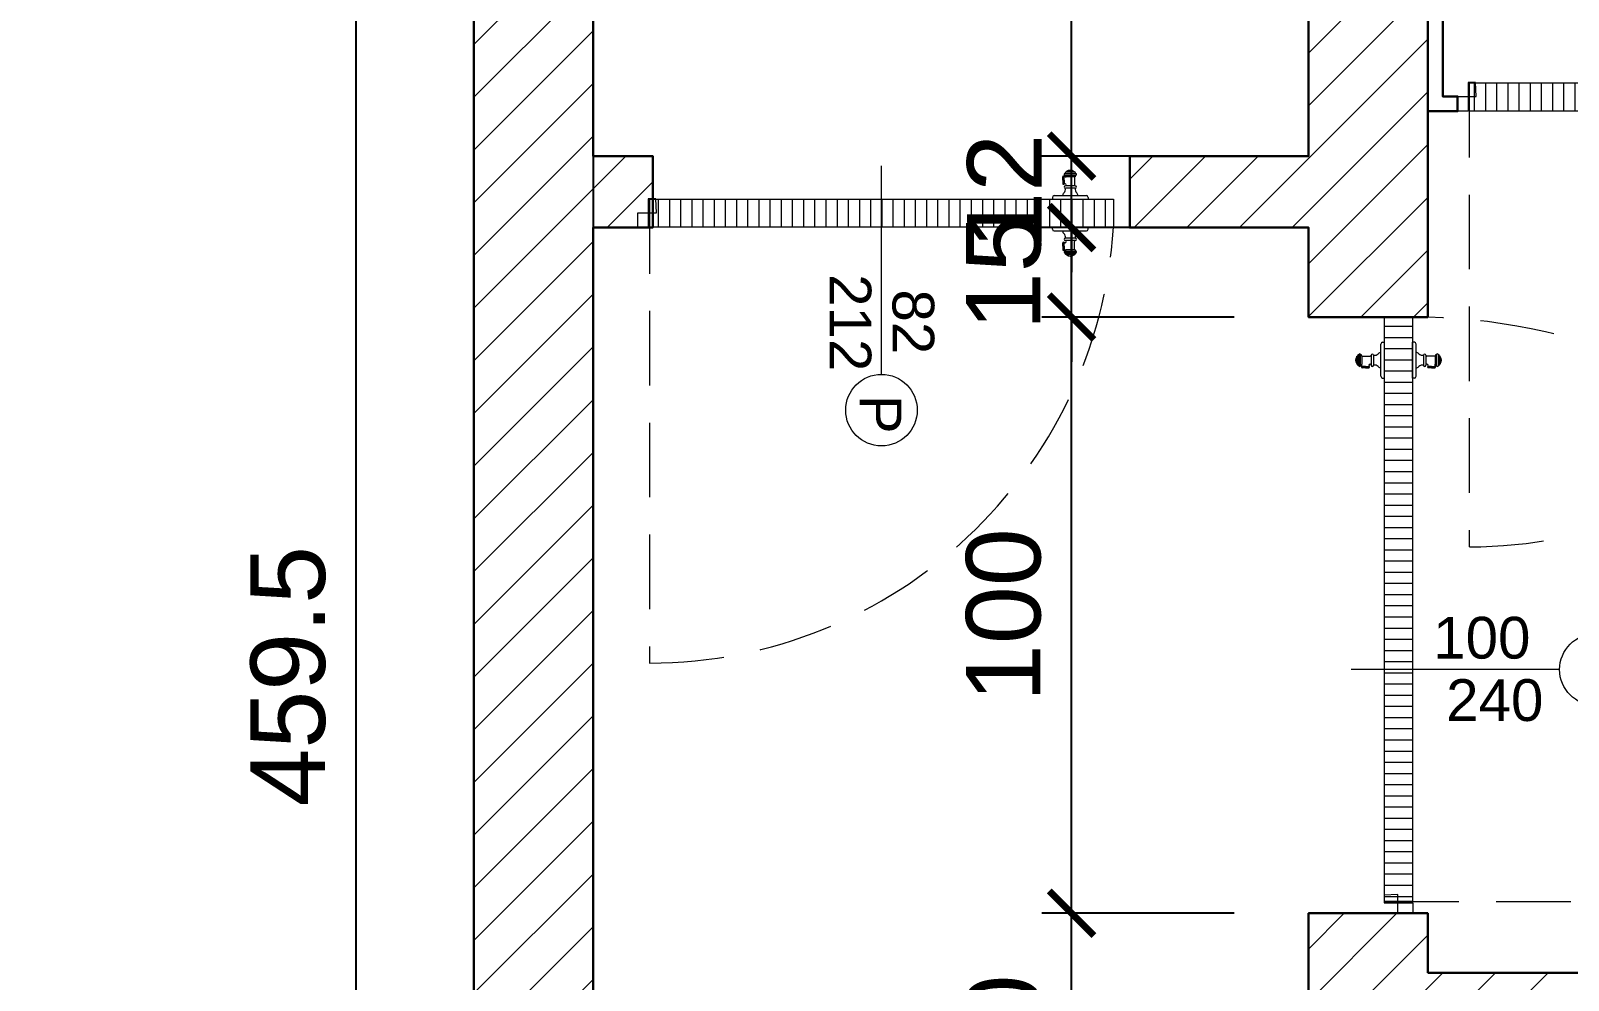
# Model space of a CAD drawing. Header units: centimetres. Extents: x 66524 to 72777, y -55096 to -48161.
# Drawn here: x 69280 to 69537.9, y -52363.1 to -52203.8 of the extents above; entities that cross this region are included whole.
import ezdxf

# ---------------------------------------------------------------- set-up
doc = ezdxf.new("R2010")
doc.units = ezdxf.units.CM
doc.header["$LTSCALE"] = 50
doc.header["$MEASUREMENT"] = 0
doc.linetypes.add('CACHE', pattern=[0.375, 0.25, -0.125])
doc.layers.get('0').update_dxf_attribs({"color": 8})
doc.layers.add('COTE 50ème', color=1, linetype='Continuous')
doc.layers.add('EMPRISE BATIMENT', color=253, linetype='CACHE')
for name, color, linetype, lineweight in [('door', 44, 'Continuous', 5), ('ISOLATION', 252, 'Continuous', 0), ('MACONNERIE COUPE', 7, 'Continuous', 30), ('MACONNERIE HACHURE', 253, 'Continuous', 13)]:
    doc.layers.add(name, color=color, linetype=linetype, lineweight=lineweight)
doc.layers.add('FMULT', color=150, linetype='Continuous', plot=False)
doc.styles.add('GENERATED_STYLE_1', font='arial.ttf')
doc.styles.add('RS_TXT_50', font='arial.ttf', dxfattribs={"height": 12.5})
doc.dimstyles.new('RS_50CM_LINEAIRE', dxfattribs={"dimscale": 5, "dimtxt": 12.5, "dimasz": 1.5, "dimexe": 1, "dimexo": 2.5, "dimgap": 1, "dimtad": 1, "dimdec": 1, "dimrnd": 0.5, "dimdsep": 46, "dimtxsty": 'RS_TXT_50', "dimblk1": 'ARCHTICK', "dimblk2": 'ARCHTICK', "dimsah": 1, "dimcen": 2.5, "dimdle": 1, "dimclrt": 4, "dimadec": 0, "dimazin": 2, "dimtfac": 1, "dimtdec": 1, "dimtix": 1, "dimtmove": 2, "dimatfit": 3, "dimfxl": 1, "dimtolj": 1, "dimtzin": 0, "dimarcsym": 0})

# ---------------------------------------------------------------- blocks, each defined once
blk = doc.blocks.new('A$Cb7d20847')
at = {"layer": 'door'}
h = blk.add_hatch(dxfattribs=at)
h.set_pattern_fill('ANSI31', color=256, scale=15, angle=765)
h.set_pattern_definition([(90, (-137884.7133, -47125.4152), (-1.875, 3e-15), [])])
h.paths.add_polyline_path([(1.97, 4.77), (79.78, 4.77), (79.78, 0.05), (1.97, 0.05)])
for p, q in [((40.87, -24.61), (40.87, 10.35)), ((71.27, 7.95), (71.27, 8.52)), ((71.27, 7.95), (71.27, 7.38)), ((71.49, 7.95), (71.49, 8.52)), ((71.49, 7.95), (71.49, 7.38)), ((73.47, 9.04), (71.61, 9.04)), ((71.61, 8.79), (73.47, 8.79)), ((71.67, 8.54), (71.86, 8.54)), ((71.86, 9.41), (71.86, 9.29)), ((71.99, 9.41), (71.86, 9.41)), ((73.22, 9.29), (71.86, 9.29)), ((73.22, 8.54), (71.86, 8.54)), ((73.1, 9.41), (71.99, 9.41)), ((73.1, 9.41), (73.22, 9.41)), ((73.22, 9.41), (73.22, 9.29)), ((73.22, 8.54), (73.22, 7.17)), ((69.84, 5.37), (75.24, 5.37)), ((71.67, 7.36), (71.68, 7.36)), ((73.38, 7), (71.71, 7)), ((73.38, 6.6), (71.71, 6.6)), ((71.86, 7.18), (71.86, 7.17)), ((69.54, 5.07), (69.54, 4.77)), ((69.54, 4.77), (75.54, 4.77)), ((75.54, 5.07), (75.54, 4.77)), ((69.54, -0.25), (69.54, 0.05)), ((69.54, 0.05), (75.54, 0.05)), ((75.54, -0.25), (75.54, 0.05)), ((69.84, -0.55), (75.24, -0.55)), ((71.27, -3.13), (71.27, -2.56)), ((71.49, -3.13), (71.49, -2.56)), ((71.67, -2.54), (71.68, -2.54)), ((73.38, -1.78), (71.71, -1.78)), ((73.38, -2.18), (71.71, -2.18)), ((71.86, -2.36), (71.86, -2.35)), ((73.22, -3.72), (73.22, -2.35)), ((71.27, -3.13), (71.27, -3.7)), ((71.49, -3.13), (71.49, -3.7)), ((71.61, -3.97), (73.47, -3.97)), ((73.47, -4.22), (71.61, -4.22)), ((71.67, -3.72), (71.86, -3.72)), ((73.22, -3.72), (71.86, -3.72)), ((73.22, -4.47), (71.86, -4.47)), ((71.86, -4.59), (71.86, -4.47)), ((71.99, -4.59), (71.86, -4.59)), ((73.1, -4.59), (71.99, -4.59)), ((73.1, -4.59), (73.22, -4.59)), ((73.22, -4.59), (73.22, -4.47))]:
    blk.add_line(p, q, dxfattribs=at)
at = {"layer": 'door', "linetype": 'CACHE'}
blk.add_line((1.97, 4.77), (1.97, -73.04), dxfattribs=at)
at = {"layer": 'door'}
for points in [[(0, 2.5), (3.14, 2.5), (3.02, 4.82), (1.76, 4.82), (1.76, 0), (0, 0), (0, 2.5)], [(1.97, 4.77), (79.78, 4.77), (79.78, 0.05), (1.97, 0.05), (1.97, 4.77)]]:
    blk.add_lwpolyline(points, dxfattribs=at)
blk.add_circle((40.87, -30.61), 6, dxfattribs=at)
for centre, radius, start, end in [((71.38, 8.52), 0.11, 0.0106, 179.9894), ((71.61, 8.91), 0.125, 90, 270), ((71.54, 8.52), 0.0561, 52.0366, 176.2903), ((71.68, 8.75), 0.215, 242.3858, 267.2971), ((71.86, 9.04), 0.251, 90.115, 179.885), ((71.86, 8.79), 0.251, 180.115, 269.885), ((72.54, 8.67), 0.929, 53.4104, 126.5896), ((73.22, 9.04), 0.251, 0.115, 89.885), ((73.22, 8.79), 0.251, 270.115, 359.885), ((73.47, 8.91), 0.125, 270, 90), ((69.84, 5.07), 0.3, 90, 180), ((71.86, 5.37), 0.6, 130.5908, 180), ((71.38, 7.38), 0.11, 180.0106, 359.9894), ((70.88, 6.42), 0.841, 314.3689, 12.0705), ((71.54, 7.38), 0.0561, 183.7097, 307.9634), ((71.71, 6.8), 0.2, 90, 270), ((71.68, 7.15), 0.215, 92.7029, 117.6142), ((71.67, 7.17), 0.191, 1.8485, 91.2574), ((71.69, 7.17), 0.171, 275.059, 359.7825), ((73.39, 7.17), 0.171, 180.2175, 264.941), ((74.2, 6.42), 0.841, 167.9295, 225.6311), ((73.38, 6.8), 0.2, 270, 90), ((73.22, 5.37), 0.6, 0, 49.4092), ((75.24, 5.07), 0.3, 0, 90), ((69.84, -0.25), 0.3, 180, 270), ((71.86, -0.55), 0.6, 180, 229.4092), ((71.38, -2.56), 0.11, 0.0106, 179.9894), ((70.88, -1.6), 0.841, 347.9295, 45.6311), ((71.54, -2.56), 0.0561, 52.0366, 176.2903), ((71.71, -1.98), 0.2, 90, 270), ((71.68, -2.33), 0.215, 242.3858, 267.2971), ((71.67, -2.35), 0.191, 268.7426, 358.1515), ((71.69, -2.35), 0.171, 0.2175, 84.941), ((73.39, -2.35), 0.171, 95.059, 179.7825), ((74.2, -1.6), 0.841, 134.3689, 192.0705), ((73.38, -1.98), 0.2, 270, 90), ((73.22, -0.55), 0.6, 310.5908, 0), ((75.24, -0.25), 0.3, 270, 0), ((71.38, -3.7), 0.11, 180.0106, 359.9894), ((71.54, -3.7), 0.0561, 183.7097, 307.9634), ((71.61, -4.09), 0.125, 90, 270), ((71.68, -3.93), 0.215, 92.7029, 117.6142), ((71.86, -3.97), 0.251, 90.115, 179.885), ((71.86, -4.22), 0.251, 180.115, 269.885), ((72.54, -3.85), 0.929, 233.4104, 306.5896), ((73.22, -3.97), 0.251, 0.115, 89.885), ((73.22, -4.22), 0.251, 270.115, 359.885), ((73.47, -4.09), 0.125, 270, 90)]:
    blk.add_arc(centre, radius, start, end, dxfattribs=at)
at = {"layer": 'door', "linetype": 'CACHE'}
blk.add_arc((1.87, 5.03), 78.07, 270.0766, 356.3447, dxfattribs=at)
at = {"layer": 'door', "char_height": 7, "rotation": 270, "style": 'GENERATED_STYLE_1'}
for s, insert, attachment_point in [('\\A1;\\pt0;212', (32.16, -7.8), 7), ('\\A1;\\pt0;82', (42.62, -10.37), 7), ('\\A1;\\pt0;P', (44.21, -28.04), 1)]:
    blk.add_mtext(s, dxfattribs=dict(at, insert=insert, attachment_point=attachment_point))
blk = doc.blocks.new('_ArchTick')
at = {"color": 0, "linetype": 'ByBlock', "const_width": 0.15}
blk.add_lwpolyline([(-0.5, -0.5), (0.5, 0.5)], dxfattribs=at)
blk = doc.blocks.new('*D1396')
at = {"layer": 'COTE 50ème', "color": 0, "lineweight": -2, "ltscale": 0.5, "transparency": 16777216}
for p, q in [((69454.58, -52396.86), (69454.58, -52346.86)), ((69481.82, -52351.86), (69449.58, -52351.86)), ((69481.82, -52391.86), (69449.58, -52391.86))]:
    blk.add_line(p, q, dxfattribs=at)
at = {"layer": 'Defpoints', "color": 0, "ltscale": 0.5, "transparency": 16777216}
for p in [(69454.58, -52351.86), (69494.32, -52351.86), (69494.32, -52391.86)]:
    blk.add_point(p, dxfattribs=at)
at = {"layer": 'COTE 50ème', "color": 0, "lineweight": -2, "ltscale": 0.5, "transparency": 16777216, "xscale": 7.5, "yscale": 7.5, "zscale": 7.5}
for p, rotation in [((69454.58, -52351.86), 90), ((69454.58, -52391.86), 270)]:
    blk.add_blockref('_ArchTick', p, dxfattribs=dict(at, rotation=rotation))
at = {"layer": 'COTE 50ème', "color": 4, "ltscale": 0.5, "transparency": 16777216, "insert": (69443.2, -52371.86), "char_height": 12.5, "attachment_point": 5, "rotation": 90, "style": 'RS_TXT_50'}
blk.add_mtext('\\A1;40', dxfattribs=at)
blk = doc.blocks.new('*D1397')
at = {"layer": 'COTE 50ème', "color": 0, "lineweight": -2, "ltscale": 0.5, "transparency": 16777216}
for p, q in [((69454.58, -52356.86), (69454.58, -52246.86)), ((69481.82, -52251.86), (69449.58, -52251.86)), ((69481.82, -52351.86), (69449.58, -52351.86))]:
    blk.add_line(p, q, dxfattribs=at)
at = {"layer": 'Defpoints', "color": 0, "ltscale": 0.5, "transparency": 16777216}
for p in [(69454.58, -52251.86), (69494.32, -52251.86), (69494.32, -52351.86)]:
    blk.add_point(p, dxfattribs=at)
at = {"layer": 'COTE 50ème', "color": 0, "lineweight": -2, "ltscale": 0.5, "transparency": 16777216, "xscale": 7.5, "yscale": 7.5, "zscale": 7.5}
for p, rotation in [((69454.58, -52251.86), 90), ((69454.58, -52351.86), 270)]:
    blk.add_blockref('_ArchTick', p, dxfattribs=dict(at, rotation=rotation))
at = {"layer": 'COTE 50ème', "color": 4, "ltscale": 0.5, "transparency": 16777216, "insert": (69443.2, -52301.86), "char_height": 12.5, "attachment_point": 5, "rotation": 90, "style": 'RS_TXT_50'}
blk.add_mtext('\\A1;100', dxfattribs=at)
blk = doc.blocks.new('*D1398')
at = {"layer": 'COTE 50ème', "color": 0, "lineweight": -2, "ltscale": 0.5, "transparency": 16777216}
for p, q in [((69454.58, -52236.86), (69454.58, -52229.36)), ((69478.83, -52236.86), (69449.58, -52236.86)), ((69454.58, -52251.86), (69454.58, -52236.86)), ((69481.82, -52251.86), (69449.58, -52251.86)), ((69454.58, -52251.86), (69454.58, -52259.36))]:
    blk.add_line(p, q, dxfattribs=at)
at = {"layer": 'Defpoints', "color": 0, "ltscale": 0.5, "transparency": 16777216}
for p in [(69454.58, -52236.86), (69491.33, -52236.86), (69494.32, -52251.86)]:
    blk.add_point(p, dxfattribs=at)
at = {"layer": 'COTE 50ème', "color": 0, "lineweight": -2, "ltscale": 0.5, "transparency": 16777216, "xscale": 7.5, "yscale": 7.5, "zscale": 7.5}
for p, rotation in [((69454.58, -52236.86), 270), ((69454.58, -52251.86), 90)]:
    blk.add_blockref('_ArchTick', p, dxfattribs=dict(at, rotation=rotation))
at = {"layer": 'COTE 50ème', "color": 4, "ltscale": 0.5, "transparency": 16777216, "insert": (69443.2, -52244.36), "char_height": 12.5, "attachment_point": 5, "rotation": 90, "style": 'RS_TXT_50'}
blk.add_mtext('\\A1;15', dxfattribs=at)
blk = doc.blocks.new('*D1399')
at = {"layer": 'COTE 50ème', "color": 0, "lineweight": -2, "ltscale": 0.5, "transparency": 16777216}
for p, q in [((69454.58, -52224.86), (69454.58, -52217.36)), ((69478.83, -52224.86), (69449.58, -52224.86)), ((69454.58, -52236.86), (69454.58, -52224.86)), ((69478.83, -52236.86), (69449.58, -52236.86)), ((69454.58, -52236.86), (69454.58, -52244.36))]:
    blk.add_line(p, q, dxfattribs=at)
at = {"layer": 'Defpoints', "color": 0, "ltscale": 0.5, "transparency": 16777216}
for p in [(69454.58, -52224.86), (69491.33, -52224.86), (69491.33, -52236.86)]:
    blk.add_point(p, dxfattribs=at)
at = {"layer": 'COTE 50ème', "color": 0, "lineweight": -2, "ltscale": 0.5, "transparency": 16777216, "xscale": 7.5, "yscale": 7.5, "zscale": 7.5}
for p, rotation in [((69454.58, -52224.86), 270), ((69454.58, -52236.86), 90)]:
    blk.add_blockref('_ArchTick', p, dxfattribs=dict(at, rotation=rotation))
at = {"layer": 'COTE 50ème', "color": 4, "ltscale": 0.5, "transparency": 16777216, "insert": (69443.31, -52230.86), "char_height": 12.5, "attachment_point": 5, "rotation": 90, "style": 'RS_TXT_50'}
blk.add_mtext('\\A1;12', dxfattribs=at)
blk = doc.blocks.new('*D1400')
at = {"layer": 'COTE 50ème', "color": 0, "lineweight": -2, "ltscale": 0.5, "transparency": 16777216}
for p, q in [((69454.58, -52229.86), (69454.58, -52077.36)), ((69481.82, -52082.36), (69449.58, -52082.36)), ((69478.83, -52224.86), (69449.58, -52224.86))]:
    blk.add_line(p, q, dxfattribs=at)
at = {"layer": 'Defpoints', "color": 0, "ltscale": 0.5, "transparency": 16777216}
for p in [(69454.58, -52082.36), (69494.32, -52082.36), (69491.33, -52224.86)]:
    blk.add_point(p, dxfattribs=at)
at = {"layer": 'COTE 50ème', "color": 0, "lineweight": -2, "ltscale": 0.5, "transparency": 16777216, "xscale": 7.5, "yscale": 7.5, "zscale": 7.5}
for p, rotation in [((69454.58, -52082.36), 90), ((69454.58, -52224.86), 270)]:
    blk.add_blockref('_ArchTick', p, dxfattribs=dict(at, rotation=rotation))
at = {"layer": 'COTE 50ème', "color": 4, "ltscale": 0.5, "transparency": 16777216, "insert": (69443.2, -52153.61), "char_height": 12.5, "attachment_point": 5, "rotation": 90, "style": 'RS_TXT_50'}
blk.add_mtext('\\A1;142.5', dxfattribs=at)
blk = doc.blocks.new('*D1404')
at = {"layer": 'COTE 50ème', "color": 0, "lineweight": -2, "ltscale": 0.5, "transparency": 16777216}
for p, q in [((69334.58, -52546.86), (69334.58, -52077.36)), ((69330.71, -52082.36), (69329.58, -52082.36)), ((69327.74, -52541.86), (69329.58, -52541.86))]:
    blk.add_line(p, q, dxfattribs=at)
at = {"layer": 'Defpoints', "color": 0, "ltscale": 0.5, "transparency": 16777216}
for p in [(69334.58, -52082.36), (69343.21, -52082.36), (69340.24, -52541.86)]:
    blk.add_point(p, dxfattribs=at)
at = {"layer": 'COTE 50ème', "color": 0, "lineweight": -2, "ltscale": 0.5, "transparency": 16777216, "xscale": 7.5, "yscale": 7.5, "zscale": 7.5}
for p, rotation in [((69334.58, -52082.36), 90), ((69334.58, -52541.86), 270)]:
    blk.add_blockref('_ArchTick', p, dxfattribs=dict(at, rotation=rotation))
at = {"layer": 'COTE 50ème', "color": 4, "ltscale": 0.5, "transparency": 16777216, "insert": (69323.19, -52312.11), "char_height": 12.5, "attachment_point": 5, "rotation": 90, "style": 'RS_TXT_50'}
blk.add_mtext('\\A1;459.5', dxfattribs=at)

msp = doc.modelspace()

# ---------------------------------------------------------------- hatches: boundary and pattern name
at = {"layer": 'door'}
h = msp.add_hatch(dxfattribs=at)
h.set_pattern_fill('ANSI31', color=256, scale=15, angle=855)
h.set_pattern_definition([(180, (-18233.9303, -220232.7677), (-2e-15, -1.875), [])])
h.paths.add_polyline_path([(69507.05, -52349.89), (69507.05, -52251.86), (69511.77, -52251.86), (69511.77, -52349.89)])
at = {"layer": 'EMPRISE BATIMENT', "linetype": 'ByBlock', "lineweight": 15, "ltscale": 0.5, "true_color": 0x636466, "transparency": 33554641}
h = msp.add_hatch(dxfattribs=at)
h.set_pattern_fill('SQUARE', color=251, scale=200, angle=25.3848)
h.set_pattern_definition([(25.38482, (30089.383, 37005.56), (-10.7173944, 22.586223), [25, -25]), (115.38482, (30089.383, 37005.56), (-22.586223, -10.7173944), [25, -25])])
h.paths.add_polyline_path([(70053.07, -49822.36), (67553.07, -49822.36), (67553.07, -54217.36), (68333.07, -54217.36), (68333.07, -54272.36), (71288.07, -54272.36), (71288.07, -51907.36), (70673.07, -51907.36), (70673.07, -51610.36), (70053.07, -51610.36)])
h.paths.add_polyline_path([(69903.07, -51760.36), (70523.07, -51760.36), (70523.07, -52057.36), (71138.07, -52057.36), (71138.07, -54122.36), (68483.07, -54122.36), (68483.07, -54067.36), (67703.07, -54067.36), (67703.07, -49972.36), (69903.07, -49972.36)], flags=16)
at = {"layer": 'EMPRISE BATIMENT', "linetype": 'ByBlock', "lineweight": 15, "ltscale": 200, "true_color": 0x9898cc, "transparency": 33554559}
h = msp.add_hatch(dxfattribs=at)
h.set_pattern_fill('HT6006ET', color=253, scale=0.15, angle=25.3848, pattern_type=2)
h.set_pattern_definition([(25.38482, (30090.2, 37005.95), (-38.96845, 82.123506), [90, -0.9]), (25.38482, (30089.81, 37006.76), (-38.96845, 82.123506), [90, -0.9]), (115.38482, (30089.81, 37006.76), (-82.123506, -38.96845), [90, -0.9]), (115.38482, (30089, 37006.37), (-82.123506, -38.96845), [90, -0.9])])
edge = h.paths.add_edge_path()
edge.add_arc((71758.7, -53877.49), 150, -117.0196, 0, ccw=False)
edge.add_line((71690.55, -54011.12), (71519.93, -53924.11))
edge.add_arc((71588.07, -53790.48), 150, 180, 242.9804, ccw=False)
edge.add_line((71438.07, -53790.48), (71438.07, -52511.35))
edge.add_ellipse((71444.05, -52492.26), major_axis=(14.14, 14.14), ratio=1, start_angle=135, end_angle=207.5974, ccw=False)
edge.add_ellipse((71444.05, -52492.26), major_axis=(14.14, 14.14), ratio=1, start_angle=422.4026, end_angle=495, ccw=False)
edge.add_line((71438.07, -52473.18), (71438.07, -52174.31))
edge.add_arc((71588.07, -52174.31), 150, 122.8918, 180, ccw=False)
edge.add_line((71506.61, -52048.35), (71288.07, -52048.35))
edge.add_line((71288.07, -52048.35), (71288.07, -52698.95))
edge.add_line((71288.07, -52698.95), (71383.18, -52698.95))
edge.add_line((71383.18, -52698.95), (71383.18, -52718.95))
edge.add_line((71383.18, -52718.95), (71288.07, -52718.95))
edge.add_line((71288.07, -52718.95), (71288.07, -54272.36))
edge.add_line((71288.07, -54272.36), (71237.52, -54272.36))
edge.add_line((71237.52, -54272.36), (71237.02, -54402.86))
edge.add_line((71237.02, -54402.86), (70267.03, -54399.16))
edge.add_line((70267.03, -54399.16), (70267.51, -54272.36))
edge.add_line((70267.51, -54272.36), (68333.07, -54272.36))
edge.add_line((68333.07, -54272.36), (68333.07, -54217.36))
edge.add_line((68333.07, -54217.36), (67553.07, -54217.36))
edge.add_line((67553.07, -54217.36), (67553.07, -53934.13))
edge.add_line((67553.07, -53934.13), (67510.83, -53892.9))
edge.add_line((67510.83, -53892.9), (67438.99, -52568.37))
edge.add_line((67438.99, -52568.37), (67471.93, -52468.12))
edge.add_line((67471.93, -52468.12), (67466.47, -52471.28))
edge.add_line((67466.47, -52471.28), (67466.47, -52431.28))
edge.add_line((67466.47, -52431.28), (67445.56, -52431.28))
edge.add_line((67445.56, -52431.28), (67294.94, -54263.92))
edge.add_line((67294.94, -54263.92), (67358.58, -54270.17))
edge.add_ellipse((67364.83, -54289.17), major_axis=(-14.14, 14.14), ratio=1, start_angle=-55.2663, end_angle=-26.7798, ccw=False)
edge.add_ellipse((67364.83, -54289.17), major_axis=(14.14, 14.14), ratio=1, start_angle=375.5625, end_angle=394.7337, ccw=False)
edge.add_line((67374.66, -54271.75), (68235.95, -54356.33))
edge.add_line((68235.95, -54356.33), (71908.7, -54717.01))
edge.add_line((71908.7, -54717.01), (71908.7, -54454.95))
edge.add_line((71908.7, -54454.95), (71873.07, -54454.95))
edge.add_line((71873.07, -54454.95), (71873.07, -54437.25))
edge.add_line((71873.07, -54437.25), (71908.7, -54437.25))
edge.add_line((71908.7, -54437.25), (71908.7, -54430.53))
edge.add_line((71908.7, -54430.53), (71873.07, -54430.53))
edge.add_line((71873.07, -54430.53), (71873.07, -54412.83))
edge.add_line((71873.07, -54412.83), (71908.7, -54412.83))
edge.add_line((71908.7, -54412.83), (71908.7, -54407.71))
edge.add_line((71908.7, -54407.71), (71873.07, -54407.71))
edge.add_line((71873.07, -54407.71), (71873.07, -54390.01))
edge.add_line((71873.07, -54390.01), (71908.7, -54390.01))
edge.add_line((71908.7, -54390.01), (71908.7, -53877.49))
h.paths.add_polyline_path([(71673.07, -54540.93), (71873.07, -54540.93), (71873.07, -54690.93), (71673.07, -54690.93)], flags=16)
h.paths.add_polyline_path([(71698.07, -54565.93), (71848.07, -54565.93), (71848.07, -54665.93), (71698.07, -54665.93)], flags=0)
h.paths.add_polyline_path([(70673.07, -51802.52), (70673.07, -51907.36), (71113.91, -51907.36)])
h.paths.add_polyline_path([(71908.7, -52048.35), (71706.77, -52048.35), (71793.4, -52068.96, -0.347368), (71908.7, -52214.89)], flags=17)
h.paths.add_polyline_path([(72093.07, -51908.64), (71949.97, -51934.68, -0.051882), (71908.7, -51937.84), (71908.7, -52046.35), (72093.07, -52046.35)])
h.paths.add_polyline_path([(72093.07, -52048.35), (71908.7, -52048.35), (71908.7, -54390.01), (72093.07, -54390.01), (72093.07, -53921.9), (72053.77, -53922.49), (72043.84, -53255.89), (72083.83, -53255.3), (72093.07, -53875.35)])
h.paths.add_polyline_path([(72093.07, -54454.95), (71908.7, -54454.95), (71908.7, -54717.01), (72056.16, -54731.49, 0.273556), (72093.07, -54714.29)])
h.paths.add_polyline_path([(70991.07, -54671.01, -0.443184), (71034.98, -54631.21), (70238.17, -54552.96, -0.422015), (70273.96, -54597.73), (70258.62, -54720.32, -0.39491), (70216.61, -54755.29), (70595.62, -54802.7), (71029.71, -54817.5, -0.404268), (70991.07, -54777.52)])
h.paths.add_polyline_path([(69306.94, -54502.51, -0.420172), (69350.73, -54465.81), (68235.95, -54356.33, -0.414214), (68271.85, -54400.05), (68264.71, -54472.75, -0.311312), (68235.4, -54507.44), (69321.69, -54643.33, -0.310181), (69299.04, -54604.13)], flags=17)
h.paths.add_polyline_path([(71237.52, -54272.36), (70267.51, -54272.36), (70267.03, -54399.16), (71237.02, -54402.86)], flags=17)
h.paths.add_polyline_path([(67553.07, -52421.28), (67471.93, -52468.12), (67438.99, -52568.37), (67510.83, -53892.9), (67553.07, -53934.13)], flags=17)
h.paths.add_polyline_path([(67553.07, -52048.35), (67477.03, -52048.35), (67447.2, -52411.28), (67466.47, -52411.28), (67466.47, -52371.28), (67497.81, -52389.37), (67553.07, -52221.23)], flags=16)
h.paths.add_polyline_path([(67553.07, -51437.48), (67538.73, -51297.53), (67477.19, -52046.35), (67553.07, -52046.35)])
h.paths.add_polyline_path([(67553.07, -52221.23), (67497.81, -52389.37), (67553.07, -52421.28)], flags=17)
h.paths.add_polyline_path([(71352.51, -52737.99), (71483.4, -52737.99), (71483.4, -52644.8), (71352.51, -52644.8)], flags=24)
h.paths.add_polyline_path([(71698.28, -54660.54), (71846.25, -54660.54), (71846.25, -54566.06), (71698.28, -54566.06)], flags=8)
h.paths.add_polyline_path([(71902.64, -54396.48), (72301.31, -54396.48), (72301.31, -54302.87), (71902.64, -54302.87)], flags=9)
at = {"layer": 'MACONNERIE HACHURE'}
h = msp.add_hatch(dxfattribs=at)
h.set_pattern_fill('ANSI31', color=256, scale=50, style=0)
h.paths.add_polyline_path([(68573.07, -50022.36), (68548.07, -50022.36), (68548.07, -50647.36), (68573.07, -50647.36)])
h.paths.add_polyline_path([(69033.07, -50647.36), (69058.07, -50647.36), (69058.07, -50022.36), (69033.07, -50022.36)])
h.paths.add_polyline_path([(67853.07, -50647.36), (68538.07, -50647.36), (68538.07, -50672.36), (67853.07, -50672.36)])
h.paths.add_polyline_path([(69068.07, -50647.36), (69753.07, -50647.36), (69753.07, -50672.36), (69068.07, -50672.36)])
h.paths.add_polyline_path([(68989.74, -51192.36), (69033.07, -51192.36), (69033.07, -51152.36), (68989.74, -51152.36)])
h.paths.add_polyline_path([(68823.07, -51192.36), (68863.07, -51192.36), (68863.07, -51152.36), (68823.07, -51152.36)])
h.paths.add_polyline_path([(68783.07, -51192.36), (68743.07, -51192.36), (68743.07, -51152.36), (68783.07, -51152.36)])
h.paths.add_polyline_path([(68616.4, -51192.36), (68573.07, -51192.36), (68573.07, -51152.36), (68616.4, -51152.36)])
h.paths.add_polyline_path([(67853.07, -51297.36), (68538.07, -51297.36), (68538.07, -51272.36), (67853.07, -51272.36)])
h.paths.add_polyline_path([(68573.07, -51297.36), (68573.07, -51457.36), (68668.07, -51457.36), (68668.07, -51532.36), (68643.07, -51532.36), (68643.07, -51467.36), (68573.07, -51467.36), (68573.07, -51553.36), (68643.07, -51553.36), (68643.07, -51578.36), (68548.07, -51578.36), (68548.07, -51297.36)])
h.paths.add_polyline_path([(68938.07, -51457.36), (68938.07, -51532.36), (68963.07, -51532.36), (68963.07, -51467.36), (69033.07, -51467.36), (69033.07, -51553.36), (68963.07, -51553.36), (68963.07, -51578.36), (69058.07, -51578.36), (69058.07, -51482.36), (69878.07, -51482.36), (69878.07, -51520.36), (69903.07, -51520.36), (69903.07, -51457.36), (69703.07, -51457.36), (69703.07, -51427.36), (69678.07, -51427.36), (69678.07, -51457.36)])
h.paths.add_polyline_path([(69753.07, -51297.36), (69703.07, -51297.36), (69703.07, -51307.36), (69678.07, -51307.36), (69678.07, -51297.36), (69068.07, -51297.36), (69068.07, -51272.36), (69753.07, -51272.36)])
h.paths.add_polyline_path([(69903.07, -51760.36), (69903.07, -51720.36), (69878.07, -51720.36), (69878.07, -51987.36), (69903.07, -51987.36), (69903.07, -51780.36), (70503.07, -51780.36), (70503.07, -51855.36), (70523.07, -51855.36), (70523.07, -51760.36)])
h.paths.add_polyline_path([(69088.07, -52037.36), (69753.07, -52037.36), (69753.07, -52012.36), (69088.07, -52012.36)])
h.paths.add_polyline_path([(68668.07, -52037.36), (68938.07, -52037.36), (68938.07, -52012.36), (68668.07, -52012.36)])
h.paths.add_polyline_path([(68538.07, -52087.36), (68558.07, -52087.36), (68558.07, -52037.36), (68538.07, -52037.36)])
h.paths.add_polyline_path([(69088.07, -52082.36), (69354.32, -52082.36), (69354.32, -52541.86), (69248.07, -52541.86), (69248.07, -52561.86), (69354.32, -52561.86), (69354.32, -52651.86), (69374.32, -52651.86), (69374.32, -52561.86), (69384.32, -52561.86), (69384.32, -52541.86), (69374.32, -52541.86), (69374.32, -52236.86), (69384.32, -52236.86), (69384.32, -52224.86), (69374.32, -52224.86), (69374.32, -52082.36), (69494.32, -52082.36), (69494.32, -52224.86), (69464.32, -52224.86), (69464.32, -52236.86), (69494.32, -52236.86), (69494.32, -52251.86), (69514.32, -52251.86), (69514.32, -52082.36), (69694.32, -52082.36), (69694.32, -52107.36), (69753.07, -52107.36), (69753.07, -52057.36), (69088.07, -52057.36)])
h.paths.add_polyline_path([(67833.07, -52132.36), (67833.07, -52157.36), (67853.07, -52157.36), (67853.07, -52132.36), (68528.07, -52132.36), (68528.07, -52107.36), (67833.07, -52107.36)])
h.paths.add_polyline_path([(69903.07, -52082.36), (70173.07, -52082.36), (70173.07, -52057.36), (69903.07, -52057.36)])
h.paths.add_polyline_path([(70243.07, -52025.36), (69903.07, -52025.36), (69903.07, -52037.36), (70243.07, -52037.36)])
h.paths.add_polyline_path([(70503.07, -52025.36), (70323.07, -52025.36), (70323.07, -52037.36), (70523.07, -52037.36), (70523.07, -51955.36), (70503.07, -51955.36)])
h.paths.add_polyline_path([(70323.07, -52082.36), (70668.07, -52082.36), (70668.07, -52057.36), (70323.07, -52057.36)])
h.paths.add_polyline_path([(69514.32, -52361.86), (69514.32, -52351.86), (69494.32, -52351.86), (69494.32, -52391.86), (69514.32, -52391.86), (69514.32, -52381.86), (69848.07, -52381.86), (69848.07, -52421.86), (69878.07, -52421.86), (69878.07, -52416.86), (69853.07, -52416.86), (69853.07, -52381.86), (69878.07, -52381.86), (69878.07, -52361.86), (69853.07, -52361.86), (69853.07, -52326.86), (69878.07, -52326.86), (69878.07, -52321.86), (69848.07, -52321.86), (69848.07, -52361.86)])
h.paths.add_polyline_path([(69808.07, -52797.36), (69808.07, -52637.36), (69903.07, -52637.36), (69903.07, -52562.36), (69878.07, -52562.36), (69878.28, -52627.36), (69807.86, -52627.36), (69808.07, -52541.36), (69878.07, -52541.36), (69878.07, -52526.36), (69783.07, -52526.36), (69783.07, -52656.36), (69514.32, -52656.36), (69514.32, -52491.86), (69494.32, -52491.86), (69494.32, -52541.86), (69474.32, -52541.86), (69474.32, -52561.86), (69494.32, -52561.86), (69494.32, -52686.36), (69514.32, -52686.36), (69514.32, -52676.36), (69783.07, -52676.36), (69783.07, -52797.36)])
h.paths.add_polyline_path([(70173.07, -52637.36), (70173.07, -52562.36), (70198.07, -52562.36), (70198.07, -52627.36), (70268.07, -52627.36), (70268.07, -52541.36), (70198.07, -52541.36), (70198.07, -52516.36), (70293.07, -52516.36), (70293.07, -52612.36), (71113.07, -52612.36), (71113.07, -52554.36), (71138.07, -52554.36), (71138.07, -52637.36), (70938.07, -52637.36), (70938.07, -52647.36), (70913.07, -52647.36), (70913.07, -52637.36)])
h.paths.add_polyline_path([(70988.07, -52797.36), (70938.07, -52797.36), (70938.07, -52767.36), (70913.07, -52767.36), (70913.07, -52797.36), (70303.07, -52797.36), (70303.07, -52822.36), (70988.07, -52822.36)])
h.paths.add_polyline_path([(70224.74, -52902.36), (70268.07, -52902.36), (70268.07, -52942.36), (70224.74, -52942.36)])
h.paths.add_polyline_path([(70058.07, -52902.36), (70098.07, -52902.36), (70098.07, -52942.36), (70058.07, -52942.36)])
h.paths.add_polyline_path([(70018.07, -52902.36), (69978.07, -52902.36), (69978.07, -52942.36), (70018.07, -52942.36)])
h.paths.add_polyline_path([(69851.4, -52902.36), (69808.07, -52902.36), (69808.07, -52942.36), (69851.4, -52942.36)])
h.paths.add_polyline_path([(69514.32, -52786.36), (69514.32, -52876.36), (69773.07, -52876.36), (69773.07, -52896.36), (69494.32, -52896.36), (69494.32, -52827.36), (69338.07, -52827.36), (69338.07, -52807.36), (69494.32, -52807.36), (69494.32, -52786.36)])
h.paths.add_polyline_path([(68958.07, -52541.86), (68998.07, -52541.86), (68998.07, -52561.86), (68938.07, -52561.86), (68938.07, -52397.36), (68958.07, -52397.36)])
h.paths.add_polyline_path([(67853.07, -52827.36), (68483.07, -52827.36), (68483.07, -52807.36), (67853.07, -52807.36)])
h.paths.add_polyline_path([(67833.07, -52772.36), (67833.07, -52797.36), (67853.07, -52797.36), (67853.07, -52772.36)])
h.paths.add_polyline_path([(70303.07, -53447.36), (70988.07, -53447.36), (70988.07, -53422.36), (70303.07, -53422.36)])
h.paths.add_polyline_path([(70293.07, -54072.36), (70268.07, -54072.36), (70268.07, -53447.36), (70293.07, -53447.36)])
h.paths.add_polyline_path([(69808.07, -54072.36), (69783.07, -54072.36), (69783.07, -53447.36), (69808.07, -53447.36)])
h.paths.add_polyline_path([(69088.07, -54072.36), (69063.07, -54072.36), (69063.07, -53447.36), (69088.07, -53447.36)])
h.paths.add_polyline_path([(68938.07, -53323.36), (68958.07, -53323.36), (68958.07, -52847.36), (68938.07, -52847.36)])
h.paths.add_polyline_path([(68513.07, -53222.36), (68533.07, -53222.36), (68533.07, -52927.36), (68513.07, -52927.36)])
h.paths.add_polyline_path([(68483.07, -53972.36), (68508.07, -53972.36), (68508.07, -53373.36), (68483.07, -53373.36)])
h.paths.add_polyline_path([(67853.07, -53348.36), (68483.07, -53348.36), (68483.07, -53373.36), (67853.07, -53373.36)])
h.paths.add_polyline_path([(69088.07, -53447.36), (69773.07, -53447.36), (69773.07, -53422.36), (69088.07, -53422.36)])

# ---------------------------------------------------------------- linework, layer by layer
at = {"layer": 'door'}
for p, q in [((69506.45, -52261.8), (69506.45, -52256.4)), ((69506.75, -52256.1), (69507.05, -52256.1)), ((69507.05, -52262.1), (69507.05, -52256.1)), ((69512.07, -52256.1), (69511.77, -52256.1)), ((69511.77, -52262.1), (69511.77, -52256.1)), ((69512.37, -52261.8), (69512.37, -52256.4)), ((69502.41, -52258.42), (69502.53, -52258.42)), ((69502.41, -52258.55), (69502.41, -52258.42)), ((69502.41, -52258.55), (69502.41, -52259.65)), ((69502.41, -52259.65), (69502.41, -52259.78)), ((69502.41, -52259.78), (69502.53, -52259.78)), ((69502.53, -52258.42), (69502.53, -52259.78)), ((69502.78, -52258.17), (69502.78, -52260.03)), ((69503.03, -52260.03), (69503.03, -52258.17)), ((69503.28, -52258.42), (69504.65, -52258.42)), ((69503.28, -52258.42), (69503.28, -52259.78)), ((69503.28, -52259.97), (69503.28, -52259.78)), ((69503.87, -52260.15), (69503.3, -52260.15)), ((69503.87, -52260.37), (69503.3, -52260.37)), ((69503.87, -52260.15), (69504.44, -52260.15)), ((69503.87, -52260.37), (69504.44, -52260.37)), ((69504.46, -52259.97), (69504.46, -52259.97)), ((69504.65, -52259.78), (69504.65, -52259.78)), ((69504.82, -52258.27), (69504.82, -52259.94)), ((69505.22, -52258.27), (69505.22, -52259.94)), ((69513.6, -52258.27), (69513.6, -52259.94)), ((69514, -52258.27), (69514, -52259.94)), ((69515.54, -52258.42), (69514.17, -52258.42)), ((69514.18, -52259.78), (69514.17, -52259.78)), ((69514.36, -52259.97), (69514.36, -52259.97)), ((69514.95, -52260.15), (69514.38, -52260.15)), ((69514.95, -52260.37), (69514.38, -52260.37)), ((69514.95, -52260.15), (69515.52, -52260.15)), ((69514.95, -52260.37), (69515.52, -52260.37)), ((69515.54, -52258.42), (69515.54, -52259.78)), ((69515.54, -52259.97), (69515.54, -52259.78)), ((69515.79, -52260.03), (69515.79, -52258.17)), ((69516.04, -52258.17), (69516.04, -52260.03)), ((69516.29, -52258.42), (69516.29, -52259.78)), ((69516.42, -52258.42), (69516.29, -52258.42)), ((69516.42, -52259.78), (69516.29, -52259.78)), ((69516.42, -52258.55), (69516.42, -52258.42)), ((69516.42, -52258.55), (69516.42, -52259.65)), ((69516.42, -52259.65), (69516.42, -52259.78)), ((69506.75, -52262.1), (69507.05, -52262.1)), ((69512.07, -52262.1), (69511.77, -52262.1)), ((69536.43, -52310.99), (69501.47, -52310.99))]:
    msp.add_line(p, q, dxfattribs=at)
at = {"layer": 'door', "linetype": 'CACHE'}
msp.add_line((69507.05, -52349.89), (69611.8, -52349.89), dxfattribs=at)
at = {"layer": 'door'}
for points in [[(69507.05, -52349.89), (69507.05, -52251.86), (69511.77, -52251.86), (69511.77, -52349.89), (69507.05, -52349.89)], [(69509.32, -52351.86), (69509.32, -52348.72), (69507, -52348.84), (69507, -52350.1), (69511.82, -52350.1), (69511.82, -52351.86), (69509.32, -52351.86)]]:
    msp.add_lwpolyline(points, dxfattribs=at)
msp.add_circle((69542.43, -52310.99), 6, dxfattribs=at)
at = {"layer": 'door', "linetype": 'CACHE'}
msp.add_arc((69511.82, -52351.86), 100, 1.1289, 90.03, dxfattribs=at)
at = {"layer": 'door'}
for centre, radius, start, end in [((69506.45, -52258.42), 0.6, 90, 139.4092), ((69506.75, -52256.4), 0.3, 90, 180), ((69512.07, -52256.4), 0.3, 0, 90), ((69512.37, -52258.42), 0.6, 40.5908, 90), ((69503.15, -52259.1), 0.929, 143.4104, 216.5896), ((69502.78, -52258.42), 0.251, 90.115, 179.885), ((69502.78, -52259.78), 0.251, 180.115, 269.885), ((69502.91, -52258.17), 0.125, 0, 180), ((69502.91, -52260.03), 0.125, 180, 0), ((69503.03, -52258.42), 0.251, 0.115, 89.885), ((69503.03, -52259.78), 0.251, 270.115, 359.885), ((69503.3, -52260.26), 0.11, 90.0106, 269.9894), ((69503.3, -52260.1), 0.0561, 142.0366, 266.2903), ((69503.07, -52259.96), 0.215, 332.3858, 357.2971), ((69504.44, -52260.1), 0.0561, 273.7097, 37.9634), ((69504.44, -52260.26), 0.11, 270.0106, 89.9894), ((69504.65, -52259.97), 0.191, 91.8485, 181.2574), ((69504.68, -52259.96), 0.215, 182.7029, 207.6142), ((69504.65, -52258.25), 0.171, 270.2175, 354.941), ((69504.65, -52259.95), 0.171, 5.059, 89.7825), ((69505.02, -52258.27), 0.2, 0, 180), ((69505.02, -52259.94), 0.2, 180, 0), ((69505.4, -52257.44), 0.841, 257.9295, 315.6311), ((69505.4, -52260.76), 0.841, 44.3689, 102.0705), ((69506.45, -52259.78), 0.6, 220.5908, 270), ((69512.37, -52259.78), 0.6, 270, 319.4092), ((69513.43, -52257.44), 0.841, 224.3689, 282.0705), ((69513.43, -52260.76), 0.841, 77.9295, 135.6311), ((69513.8, -52258.27), 0.2, 0, 180), ((69513.8, -52259.94), 0.2, 180, 0), ((69514.17, -52258.25), 0.171, 185.059, 269.7825), ((69514.17, -52259.95), 0.171, 90.2175, 174.941), ((69514.17, -52259.97), 0.191, 358.7426, 88.1515), ((69514.38, -52260.26), 0.11, 90.0106, 269.9894), ((69514.38, -52260.1), 0.0561, 142.0366, 266.2903), ((69514.15, -52259.96), 0.215, 332.3858, 357.2971), ((69515.52, -52260.1), 0.0561, 273.7097, 37.9634), ((69515.52, -52260.26), 0.11, 270.0106, 89.9894), ((69515.79, -52258.42), 0.251, 90.115, 179.885), ((69515.79, -52259.78), 0.251, 180.115, 269.885), ((69515.75, -52259.96), 0.215, 182.7029, 207.6142), ((69515.92, -52258.17), 0.125, 0, 180), ((69515.92, -52260.03), 0.125, 180, 0), ((69516.04, -52258.42), 0.251, 0.115, 89.885), ((69516.04, -52259.78), 0.251, 270.115, 359.885), ((69515.67, -52259.1), 0.929, 323.4104, 36.5896), ((69506.75, -52261.8), 0.3, 180, 270), ((69512.07, -52261.8), 0.3, 270, 0)]:
    msp.add_arc(centre, radius, start, end, dxfattribs=at)
at = {"layer": 'FMULT', "ltscale": 0.5}
for points in [[(68958.07, -52541.86), (69354.32, -52541.86), (69354.32, -52082.36), (69088.07, -52082.36), (69088.07, -52107.36), (68958.07, -52107.36)], [(69354.32, -52807.36), (69514.32, -52807.36), (69514.32, -52876.36), (69773.07, -52876.36), (69773.07, -52797.36), (69783.07, -52797.36), (69783.07, -52528.86), (69878.07, -52526.36), (69878.07, -52421.86), (69848.07, -52421.86), (69848.07, -52321.86), (69878.07, -52321.86), (69878.07, -52107.36), (69694.32, -52107.36), (69694.32, -52082.36), (69374.32, -52082.36), (69374.32, -52651.86), (69354.32, -52651.86)]]:
    msp.add_lwpolyline(points, close=True, dxfattribs=at)
at = {"layer": 'MACONNERIE COUPE'}
for points in [[(69088.07, -52082.36), (69354.32, -52082.36), (69354.32, -52541.86), (69248.07, -52541.86)], [(69248.07, -52561.86), (69354.32, -52561.86), (69354.32, -52651.86), (69374.32, -52651.86), (69374.32, -52561.86), (69384.32, -52561.86), (69384.32, -52541.86), (69374.32, -52541.86), (69374.32, -52236.86), (69384.32, -52236.86), (69384.32, -52224.86), (69374.32, -52224.86), (69374.32, -52082.36), (69494.32, -52082.36), (69494.32, -52224.86), (69464.32, -52224.86), (69464.32, -52236.86), (69494.32, -52236.86), (69494.32, -52251.86), (69514.32, -52251.86), (69514.32, -52082.36), (69694.32, -52082.36)]]:
    msp.add_lwpolyline(points, dxfattribs=at)
msp.add_lwpolyline([(69514.32, -52217.36), (69519.32, -52217.36), (69519.32, -52214.86), (69516.82, -52214.86), (69516.82, -52082.36), (69514.32, -52082.36)], close=True, dxfattribs=at)
at = {"layer": 'MACONNERIE COUPE', "ltscale": 0.5}
msp.add_lwpolyline([(69514.32, -52361.86), (69514.32, -52351.86), (69494.32, -52351.86), (69494.32, -52391.86), (69514.32, -52391.86), (69514.32, -52381.86), (69848.07, -52381.86), (69848.07, -52421.86), (69878.07, -52421.86), (69878.07, -52416.86), (69853.07, -52416.86), (69853.07, -52381.86), (69878.07, -52381.86), (69878.07, -52361.86), (69853.07, -52361.86), (69853.07, -52326.86), (69878.07, -52326.86), (69878.07, -52321.86), (69848.07, -52321.86), (69848.07, -52361.86)], close=True, dxfattribs=at)

# ---------------------------------------------------------------- block references
at = {"layer": 'ISOLATION', "ltscale": 0.5}
for p in [(69519.32, -52217.36), (69381.82, -52236.86)]:
    msp.add_blockref('A$Cb7d20847', p, dxfattribs=at)

# ---------------------------------------------------------------- texts
at = {"layer": 'door', "char_height": 7, "attachment_point": 7, "style": 'GENERATED_STYLE_1'}
for s, insert in [('\\A1;\\pt0;100', (69515.23, -52309.24)), ('\\A1;\\pt0;240', (69517.4, -52319.7))]:
    msp.add_mtext(s, dxfattribs=dict(at, insert=insert))

# ---------------------------------------------------------------- dimensions: what is measured, and where the dimension line sits
at = {"layer": 'COTE 50ème', "ltscale": 0.5}
for base, p1, p2, picture, middle in [((69334.58, -52082.36), (69340.24, -52541.86), (69343.21, -52082.36), '*D1404', (69323.19, -52312.11)), ((69454.58, -52082.36), (69491.33, -52224.86), (69494.32, -52082.36), '*D1400', (69443.2, -52153.61)), ((69454.58, -52224.86), (69491.33, -52236.86), (69491.33, -52224.86), '*D1399', (69443.31, -52230.86)), ((69454.58, -52236.86), (69494.32, -52251.86), (69491.33, -52236.86), '*D1398', (69443.2, -52244.36)), ((69454.58, -52251.86), (69494.32, -52351.86), (69494.32, -52251.86), '*D1397', (69443.2, -52301.86)), ((69454.58, -52351.86), (69494.32, -52391.86), (69494.32, -52351.86), '*D1396', (69443.2, -52371.86))]:
    dim = msp.add_linear_dim(base=base, p1=p1, p2=p2, angle=90, dimstyle='RS_50CM_LINEAIRE', dxfattribs=at)
    dim.commit()
    dim.dimension.update_dxf_attribs({"geometry": picture, "text_midpoint": middle})

doc.saveas('drawing.dxf')
